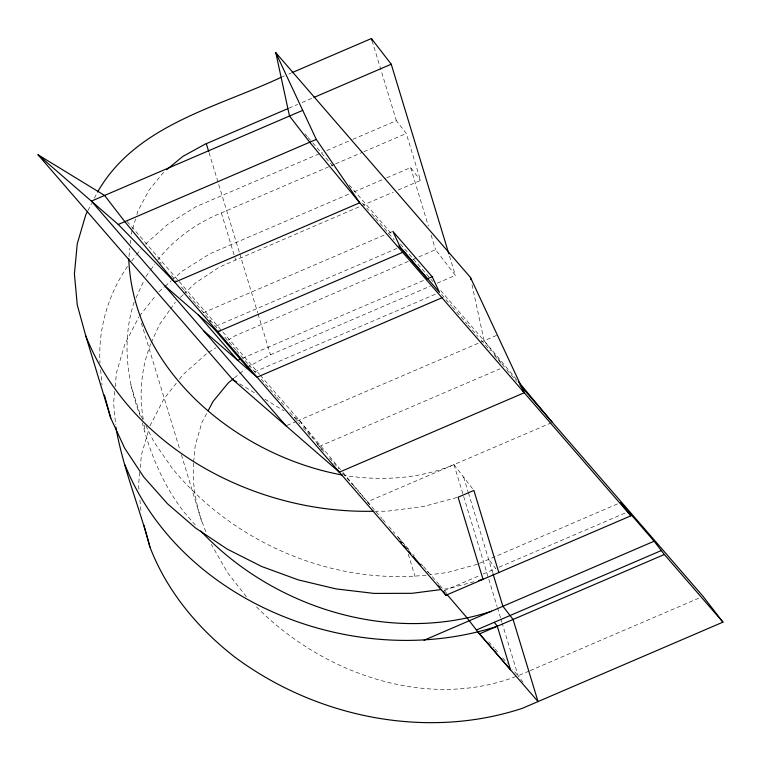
<?xml version="1.0" encoding="UTF-8"?>
<svg xmlns="http://www.w3.org/2000/svg" width="761" height="761" viewBox="0 0 761 761"><rect width="100%" height="100%" fill="white"/><g stroke="black" fill="none" stroke-linecap="round" stroke-linejoin="round"><path stroke-width="0.57" stroke-dasharray="3.81 2.85" d="M114.711 391.382L113.608 403.026L115.624 424.809M115.149 386.721L116.471 372.747L124.975 343.82L138.94 316.89M128.98 256.581L129.751 248.381M130.188 243.691L130.521 240.181M139.767 472.334L138.559 485.138L139.196 492.025M140.205 467.673L141.413 454.859L148.614 430.384M193.57 463.04C191.934 487.069 197.051 511.611 206.745 533.604M193.674 461.86L195.225 445.461L201.979 422.422L207.515 411.939M134.126 302.136C121.836 339.482 126.592 379.891 140.29 416.143M131.073 234.321L132.357 229.927M132.68 228.833L135.582 218.959M136.866 214.573L137.836 211.282L148.89 190.317L163.996 171.891M136.067 297.855L143.81 280.723M150.802 343.706C141.375 367.439 138.806 394.103 143.296 419.273M151.287 342.64L159.515 324.433L169.827 309.955M87.915 210.645L91.681 203.387M94.364 198.212L97.047 193.028M149.917 425.932L163.881 398.992L176.628 382.773M145.941 276.547L150.069 270.764M150.754 269.794L154.883 264M157.632 260.148C174.088 239.154 196.633 222.887 221.356 212.928L330.131 166.202M170.512 308.995L175.325 302.241M127.515 266.36C108.243 294.364 98.007 328.971 99.995 362.987M131.758 260.956L136.01 255.544M136.714 254.64L140.966 249.237M139.644 315.986L155.929 295.258M179.463 379.168L183.001 374.659L206.83 353.475L215.839 347.825M180.367 297.418L182.878 295.011M183.724 294.203L195.472 282.959L219.501 267.035L393.332 192.095M145.56 244.062L167.629 224.438L195.653 206.859L322.398 152.419M158.935 291.767L164.233 287.059M165.118 286.269L171.292 280.78M172.176 279.991L181.889 271.363L209.912 253.784L349.708 193.741M234.426 377.884L238.906 374.203M239.801 373.461L245.175 369.047M227.853 340.291L234.854 335.896L408.372 261.365M246.973 367.573L269.08 355.406L430.374 286.117M479.392 563.387L620.634 502.564M282.217 76.851L284.395 75.919M288.752 74.045L290.921 73.113M288.99 108.148L297.694 104.409M302.041 102.545L312.923 97.865M326.745 150.554L351.763 139.805M352.857 139.339L396.367 120.657L406.269 133.498L420.529 180.414L397.689 190.231M331.216 165.736L334.479 164.328M335.572 163.862L362.769 152.181M363.853 151.715L406.269 133.498M354.055 191.867L385.599 178.321M386.693 177.855L410.617 167.572L420.529 180.414M203.139 312.838L386.959 233.884M391.896 231.763L388.053 233.408L389.594 235.197M216.095 326.098L396.909 248.438M412.728 259.501L435.568 249.684L455.392 275.377L436.9 283.32M242.464 358.25L427.387 278.821M254.345 371.986L436.243 293.851M287.03 425.409L296.172 421.48M297.19 421.042L497.352 335.068M319.449 446.384L500.015 368.819M369.437 504.381L367.449 501.803L551.287 422.84M443.996 590.859L480.001 575.392M483.159 574.032L495.801 568.61L488.6 559.278M499.073 567.202L625.647 512.828M529.009 671.107L518.136 675.787L512.714 669.518M530.103 670.641L698.703 598.222M472.514 488.657L453.984 464.638C419.596 479.059 381.385 481.009 344.819 475.568M515.901 676.548C425.066 711.097 319.782 672.277 254.545 604.909M477.347 564.301L447.24 572.538L430.098 574.707M456.942 497.513L423.649 506.465L387.121 511.202L374.726 511.24M474.055 581.737L448.59 588.576L441.504 589.499M145.893 425.722L153.56 441.209L171.843 467.834C232.866 542.583 332.605 585.98 428.938 574.85M239.744 383.829L256.885 394.303M264.942 399.23L284.1 410.93M294.184 417.095L299.225 420.167L340.918 470.06M195.358 525.023L184.314 512.448C163.71 486.06 150.64 455.078 142.326 422.85M305.009 133.926L307.339 136.619M308.11 137.513L311.991 141.984M312.771 142.887L332.928 166.164M349.213 184.961L392.638 235.101M400.391 244.053L432.961 281.656M440.714 290.607L484.139 340.747L516.738 379.749M362.455 203.111L368.657 210.274M371.768 213.86L374.869 217.437M375.639 218.331L394.255 239.82M441.551 294.431L451.634 306.074M452.405 306.968L467.14 323.977M467.92 324.871L477.994 336.514M481.104 340.091L490.407 350.84M494.279 355.311L502.812 365.166M506.683 369.637L516.748 381.261M127.125 221.47L178.407 280.676M179.177 281.57L259.596 374.422M260.376 375.316L299.225 420.167L322.997 450.988M159.705 261.946L161.256 263.744M171.339 275.377L176.771 281.646M181.422 287.021L183.743 289.703M184.523 290.597L192.276 299.549M193.047 300.452L196.148 304.029M196.928 304.923L220.186 331.786M224.847 337.152L235.701 349.689M236.471 350.583L248.105 364.015M248.885 364.909L257.408 374.754M261.289 379.235L276.024 396.243M276.795 397.137L285.327 406.992M289.979 412.357L300.062 424.001M303.163 427.577L312.467 438.326M317.118 443.692L324.871 452.643M329.513 457.998L338.807 468.728M342.678 473.199L352.743 484.824M353.513 485.718L366.678 500.909L341.679 470.964M367.449 501.803L381.955 518.555M382.716 519.43L385.77 522.959M388.823 526.488L394.93 533.537M398.003 537.076L404.976 545.133M405.746 546.027L408.847 549.604M412.728 554.075L414.279 555.863M421.252 563.92L422.802 565.708M423.573 566.603L439.078 584.505M439.848 585.399L443.73 589.87M444.5 590.764L446.831 593.456M488.686 641.78L494.108 648.039M494.888 648.933L497.989 652.519M502.631 657.885L507.283 663.25M209.304 319.962L210.845 321.741M407.401 548.158L408.914 549.927M427.073 571.169L428.586 572.938M397.223 536.182L400.115 539.587M400.838 540.434L403.73 543.839M246.393 596.729L227.672 572.833L211.301 544.4M504.362 366.954L484.139 340.747L471.677 283.159M523.111 682.227L518.136 675.787L502.27 623.563M142.83 419.53L139.767 413.337L130.787 384.866M449.523 256.077L455.392 275.377M372.1 40.79L396.367 120.657M410.617 167.572L428.386 226.065M431.126 235.063L435.568 249.684M463.649 477.166L468.091 491.787M468.434 492.909L492.671 572.681M453.984 464.638L497.095 606.536M497.447 607.668L500.548 617.884M500.89 619.026L501.927 622.431M408.276 554.217L415.068 576.61M209.075 152.742L239.43 252.633M239.772 253.765L257.713 312.8M258.055 313.932L270.469 354.797M221.356 212.928L235.615 259.843M141.375 323.073L180.005 450.217M181.384 454.755L201.732 521.732M144.086 424.961L145.037 431.791M139.938 500.044L141.099 512.657M100.623 369.865L102.003 384.771"/><path stroke-width="1.14" d="M87.382 211.682L85.774 214.783L77.261 243.72L74.407 273.998L77.27 304.952L85.774 335.896L110.726 418.008L124.69 448.239L143.81 477.08L167.639 503.906L195.672 528.096L227.254 549.119L261.698 566.507L298.226 579.872L336.029 588.909L374.26 593.428L412.062 593.314L441.504 589.499M97.589 192C135.848 125.013 216.409 107.767 281.132 77.318M208.067 410.892L213.042 401.456L228.148 383.04L233.522 378.617M166.688 169.684L182.821 156.424L204.928 144.257L287.905 108.614M424.029 640.239L654.118 541.223L664.353 554.484L722.95 622.146L522.236 708.358C425.599 740.139 315.748 717.214 234.873 657.124C197.803 628.367 166.859 591.116 149.927 547.035C139.339 506.94 122.949 467.986 115.834 427.111M292.015 72.647L371.416 38.545L391.24 64.228L448.838 253.803M314.008 97.398L391.24 64.228M302.716 110.355L91.377 201.123L286.012 425.846M118.259 224.476L316.281 139.425L359.725 202.778L630.869 515.825L445.946 595.254L174.811 282.207L124.814 221.66L104.59 195.453L38.05 154.797L232.685 379.52L339.339 472.172L524.262 392.743L470.431 277.394L275.796 52.68L289.503 116.024L309.727 142.231L359.725 202.778L174.811 282.207L118.259 224.476L38.05 154.797M402.664 252.348L217.741 331.777L164.414 285.451M240.543 359.078L237.66 360.314L198.326 314.902M432.191 276.757L392.857 231.344L400.181 247.03L439.516 292.443L432.191 276.757L427.387 278.821L398.85 245.879M441.998 297.76L257.075 377.19L203.748 330.864M476.405 629.984L661.319 550.555M446.973 594.455L467.092 617.922L479.43 633.913L664.353 554.484M491.596 611.216C390.079 644.681 272.895 607.687 200.761 531.016M478.545 580.529L483.035 579.321L458.093 497.209L473.884 490.426L498.826 572.538M477.604 631.535L510.536 669.823L497.294 626.246C357.784 671.782 181.346 604.653 124.975 464.923M373.575 511.24C255.772 513.989 130.673 448.562 85.774 335.896M342.507 475.045C238.05 456.086 133.308 371.235 128.761 258.921M232.685 379.52L236.719 381.984M519.849 384.838L703.05 596.358L722.95 622.146M654.118 541.223L620.634 502.564L630.869 515.825M479.43 633.913L538.037 701.566L513.085 619.454L502.85 606.194L493.014 573.794M212.833 327.506L252.167 372.919M400.153 541.119L401.684 542.916M403.986 545.599L406.279 548.291M408.581 550.974L410.873 553.666M413.175 556.348L420.833 565.309M438.441 585.913L439.972 587.701M518.251 381.565L552.372 422.384M522.132 389.974L524.262 392.743M494.26 622.308L497.294 626.246M442.912 591.316L445.946 595.254M337.922 470.327L339.339 472.172M249.579 369.009L250.873 370.959M275.796 52.68L316.281 139.425M371.416 38.545L372.1 40.79M206.317 143.658L208.733 151.601M143.943 525.261L149.927 547.035M104.419 395.083L110.726 418.008M470.431 277.394L470.935 279.706"/></g></svg>
